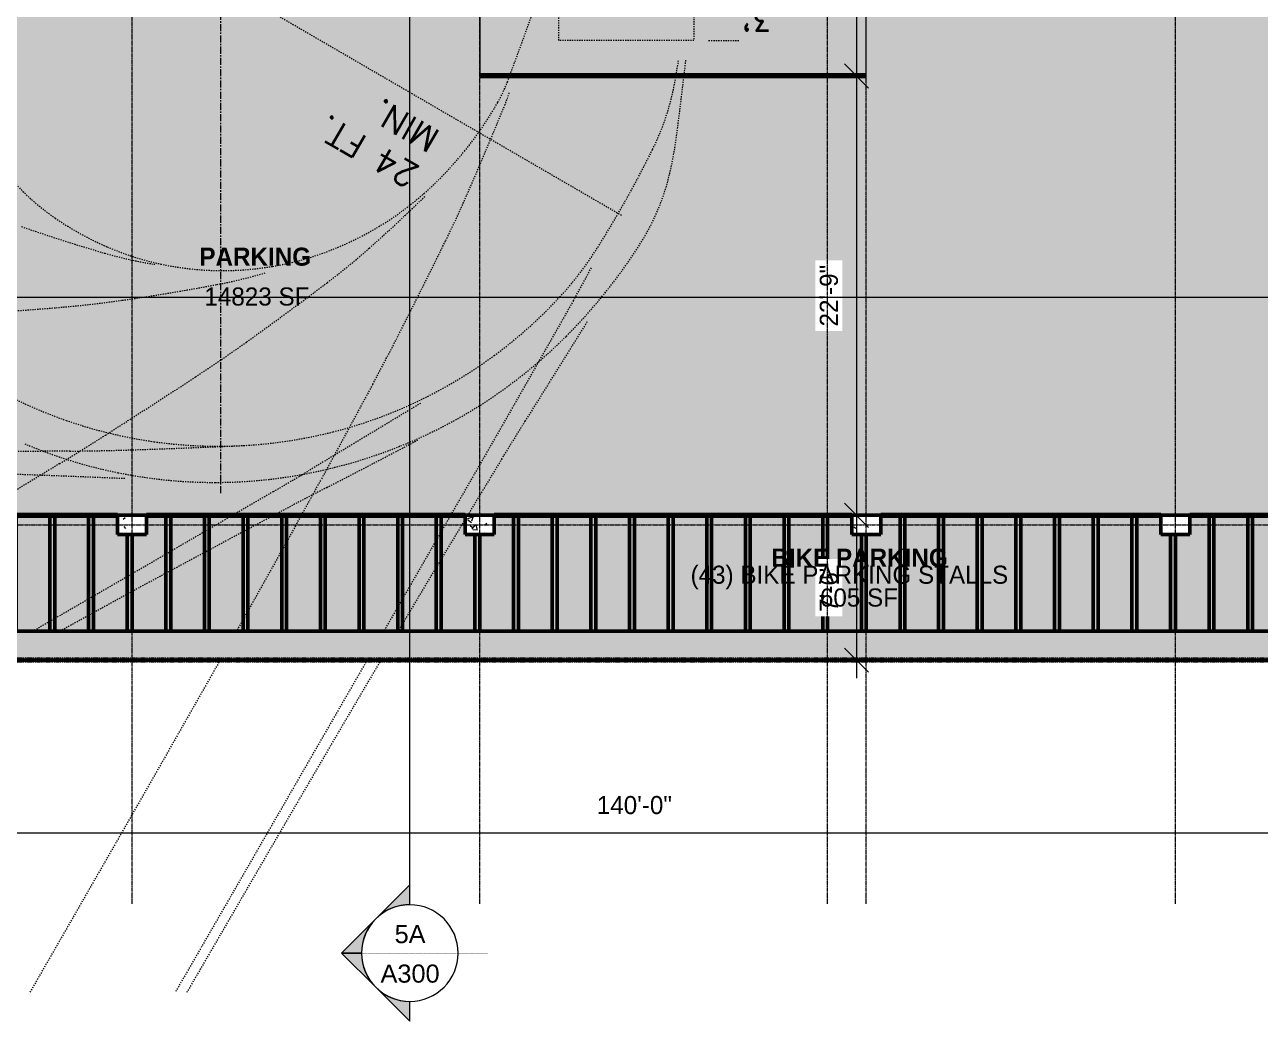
# Model space of a CAD drawing. Header units: inches. Extents: x 8518 to 10795, y 14276 to 16435.
# Drawn here: x 9238 to 10005, y 14383 to 15003 of the extents above; entities that cross this region are included whole.
import ezdxf

# ---------------------------------------------------------------- set-up
doc = ezdxf.new("R2010")
doc.units = ezdxf.units.IN
doc.header["$MEASUREMENT"] = 0
for name, pattern in [('Dash 1_16_', [0.125, 0.0625, -0.0625]), ('Double Dash 3_8_', [1, 0.375, -0.125, 0.125, -0.125, 0.125, -0.125]), ('Grid Line 1_2_', [0.875, 0.5, -0.125, 0.125, -0.125]), ('IMPORT-CENTER _2_', [0.583333, 0.364583, -0.072917, 0.072917, -0.072917])]:
    doc.linetypes.add(name, pattern=pattern)
for name, color, linetype, lineweight in [('A-ANNO-DIMS-1', 211, 'Continuous', 20), ('A-AREA-1', 7, 'Continuous', 140), ('A-AREA-IDEN', 2, 'Continuous', 9), ('A-AREA-PATT-1', 9, 'Continuous', 9), ('A-AREA-PATT-2', 10, 'Continuous', 9), ('A-FLOR', 192, 'Continuous', 13), ('A-GENM', 5, 'Continuous', 9), ('A-GENM-1', 5, 'Dash 1_16_', 9), ('A-GENM-IDEN', 13, 'Continuous', 9), ('A-WALL-1', 113, 'Continuous', 50), ('A-WALL-PATT-1', 111, 'Continuous', 9), ('C-PROP-LINE-1', 91, 'Double Dash 3_8_', 140), ('G-ANNO-SYMB', 111, 'Continuous', 9), ('G-IMPT', 8, 'Dash 1_16_', 9), ('G-IMPT-1', 8, 'IMPORT-CENTER _2_', 9), ('G-IMPT-3', 7, 'Continuous', 9), ('L-SITE', 91, 'Continuous', 50), ('S-COLS', 52, 'Continuous', 9), ('S-COLS-1', 52, 'Continuous', 50), ('S-GRID-1', 1, 'Grid Line 1_2_', 9)]:
    doc.layers.add(name, color=color, linetype=linetype, lineweight=lineweight)
doc.styles.add('Arial_2', font='arial.ttf', dxfattribs={"height": 11.25})
doc.styles.add('Arial_3', font='arial.ttf', dxfattribs={"width": 0.25, "height": 3.75})
doc.styles.add('Century Gothic', font='ufonts.com_century-gothic.ttf', dxfattribs={"height": 11.25})
doc.styles.add('Century Gothic_B', font='GOTHICB.TTF', dxfattribs={"height": 11.25})
doc.styles.add('ROMANS', font='romans__.ttf', dxfattribs={"height": 1.3})
doc.dimstyles.new('OD__1__Tol__', dxfattribs={"dimscale": 12, "dimtxt": 11.746893, "dimasz": 1.25, "dimexe": 0.9375, "dimexo": 0.625, "dimgap": 0.9375, "dimtad": 1, "dimdec": 0, "dimzin": 3, "dimdsep": 46, "dimlunit": 4, "dimtxsty": 'Century Gothic', "dimblk1": 'OBLIQUE', "dimblk2": 'OBLIQUE', "dimsah": 1, "dimcen": 0.09, "dimdle": 0.9375, "dimazin": 0, "dimtfac": 1, "dimtdec": 4, "dimtix": 1, "dimtmove": 0, "dimatfit": 3, "dimfxl": 1, "dimtvp": 1, "dimtfill": 1, "dimfrac": 2, "dimtolj": 1, "dimtzin": 0, "dimlwd": 20, "dimlwe": 20, "dimarcsym": 2})

# ---------------------------------------------------------------- blocks, each defined once
blk = doc.blocks.new('Parking_Stall_Multiple - BIKE PARKING-934121-FLOOR PLAN - BASEMENT')
at = {"layer": 'L-SITE'}
for p, q in [((0, 1035), (72, 1035)), ((0, 1032), (72, 1032)), ((72, 1032), (72, 1035)), ((0, 1011), (72, 1011)), ((0, 1011), (72, 1011)), ((0, 1008), (72, 1008)), ((0, 1008), (72, 1008)), ((72, 1008), (72, 1011)), ((72, 1008), (72, 1011)), ((0, 987), (72, 987)), ((0, 987), (72, 987)), ((0, 984), (72, 984)), ((0, 984), (72, 984)), ((72, 984), (72, 987)), ((72, 984), (72, 987)), ((0, 963), (60, 963)), ((0, 963), (60, 963)), ((0, 960), (60, 960)), ((0, 960), (60, 960)), ((0, 939), (72, 939)), ((0, 939), (72, 939)), ((72, 936), (72, 939)), ((72, 936), (72, 939)), ((0, 936), (72, 936)), ((0, 936), (72, 936)), ((0, 915), (72, 915)), ((0, 915), (72, 915)), ((72, 912), (72, 915)), ((72, 912), (72, 915)), ((0, 912), (72, 912)), ((0, 912), (72, 912)), ((0, 891), (72, 891)), ((0, 891), (72, 891)), ((72, 888), (72, 891)), ((72, 888), (72, 891)), ((0, 888), (72, 888)), ((0, 888), (72, 888)), ((0, 867), (72, 867)), ((0, 867), (72, 867)), ((0, 864), (72, 864)), ((0, 864), (72, 864)), ((72, 864), (72, 867)), ((72, 864), (72, 867)), ((0, 843), (72, 843)), ((0, 843), (72, 843)), ((0, 840), (72, 840)), ((0, 840), (72, 840)), ((72, 840), (72, 843)), ((72, 840), (72, 843)), ((0, 819), (72, 819)), ((0, 819), (72, 819)), ((0, 816), (72, 816)), ((0, 816), (72, 816)), ((72, 816), (72, 819)), ((72, 816), (72, 819)), ((0, 795), (72, 795)), ((0, 795), (72, 795)), ((0, 792), (72, 792)), ((0, 792), (72, 792)), ((72, 792), (72, 795)), ((72, 792), (72, 795)), ((0, 771), (72, 771)), ((0, 771), (72, 771)), ((0, 768), (72, 768)), ((0, 768), (72, 768)), ((72, 768), (72, 771)), ((72, 768), (72, 771)), ((0, 747), (60, 747)), ((0, 747), (60, 747)), ((0, 744), (60, 744)), ((0, 744), (60, 744)), ((0, 723), (72, 723)), ((0, 723), (72, 723)), ((72, 720), (72, 723)), ((72, 720), (72, 723)), ((0, 720), (72, 720)), ((0, 720), (72, 720)), ((0, 699), (72, 699)), ((0, 699), (72, 699)), ((72, 696), (72, 699)), ((72, 696), (72, 699)), ((0, 696), (72, 696)), ((0, 696), (72, 696)), ((0, 675), (72, 675)), ((0, 675), (72, 675)), ((0, 672), (72, 672)), ((0, 672), (72, 672)), ((72, 672), (72, 675)), ((72, 672), (72, 675)), ((0, 651), (72, 651)), ((0, 651), (72, 651)), ((0, 648), (72, 648)), ((0, 648), (72, 648)), ((72, 648), (72, 651)), ((72, 648), (72, 651)), ((0, 627), (72, 627)), ((0, 627), (72, 627)), ((0, 624), (72, 624)), ((0, 624), (72, 624)), ((72, 624), (72, 627)), ((72, 624), (72, 627)), ((0, 603), (72, 603)), ((0, 603), (72, 603)), ((0, 600), (72, 600)), ((0, 600), (72, 600)), ((72, 600), (72, 603)), ((72, 600), (72, 603)), ((0, 579), (72, 579)), ((0, 579), (72, 579)), ((0, 576), (72, 576)), ((0, 576), (72, 576)), ((72, 576), (72, 579)), ((72, 576), (72, 579)), ((0, 555), (72, 555)), ((0, 555), (72, 555)), ((72, 552), (72, 555)), ((72, 552), (72, 555)), ((0, 552), (72, 552)), ((0, 552), (72, 552)), ((0, 531), (72, 531)), ((0, 531), (72, 531)), ((72, 528), (72, 531)), ((72, 528), (72, 531)), ((0, 528), (72, 528)), ((0, 528), (72, 528)), ((0, 507), (60, 507)), ((0, 507), (60, 507)), ((0, 504), (60, 504)), ((0, 504), (60, 504)), ((0, 483), (72, 483)), ((0, 483), (72, 483)), ((0, 480), (72, 480)), ((0, 480), (72, 480)), ((72, 480), (72, 483)), ((72, 480), (72, 483)), ((0, 459), (72, 459)), ((0, 459), (72, 459)), ((0, 456), (72, 456)), ((0, 456), (72, 456)), ((72, 456), (72, 459)), ((72, 456), (72, 459)), ((0, 435), (72, 435)), ((0, 435), (72, 435)), ((0, 432), (72, 432)), ((0, 432), (72, 432)), ((72, 432), (72, 435)), ((72, 432), (72, 435)), ((0, 411), (72, 411)), ((0, 411), (72, 411)), ((0, 408), (72, 408)), ((0, 408), (72, 408)), ((72, 408), (72, 411)), ((72, 408), (72, 411)), ((0, 387), (72, 387)), ((0, 387), (72, 387)), ((0, 384), (72, 384)), ((0, 384), (72, 384)), ((72, 384), (72, 387)), ((72, 384), (72, 387)), ((0, 363), (72, 363)), ((0, 363), (72, 363)), ((72, 360), (72, 363)), ((72, 360), (72, 363)), ((0, 360), (72, 360)), ((0, 360), (72, 360)), ((0, 339), (72, 339)), ((0, 339), (72, 339)), ((72, 336), (72, 339)), ((72, 336), (72, 339)), ((0, 336), (72, 336)), ((0, 336), (72, 336)), ((0, 315), (60, 315)), ((0, 315), (60, 315)), ((0, 312), (60, 312)), ((0, 312), (60, 312)), ((0, 291), (72, 291)), ((0, 291), (72, 291)), ((0, 288), (72, 288)), ((0, 288), (72, 288)), ((72, 288), (72, 291)), ((72, 288), (72, 291)), ((0, 267), (72, 267)), ((0, 267), (72, 267)), ((0, 264), (72, 264)), ((0, 264), (72, 264)), ((72, 264), (72, 267)), ((72, 264), (72, 267)), ((0, 243), (72, 243)), ((0, 243), (72, 243)), ((0, 240), (72, 240)), ((0, 240), (72, 240)), ((72, 240), (72, 243)), ((72, 240), (72, 243)), ((0, 219), (72, 219)), ((0, 219), (72, 219)), ((0, 216), (72, 216)), ((0, 216), (72, 216)), ((72, 216), (72, 219)), ((72, 216), (72, 219)), ((0, 195), (72, 195)), ((0, 195), (72, 195)), ((0, 192), (72, 192)), ((0, 192), (72, 192)), ((72, 192), (72, 195)), ((72, 192), (72, 195)), ((0, 171), (72, 171)), ((0, 171), (72, 171)), ((72, 168), (72, 171)), ((72, 168), (72, 171)), ((0, 168), (72, 168)), ((0, 168), (72, 168)), ((0, 147), (72, 147)), ((0, 147), (72, 147)), ((72, 144), (72, 147)), ((72, 144), (72, 147)), ((0, 144), (72, 144)), ((0, 144), (72, 144)), ((0, 123), (72, 123)), ((0, 123), (72, 123)), ((72, 120), (72, 123)), ((72, 120), (72, 123)), ((0, 120), (72, 120)), ((0, 120), (72, 120)), ((0, 99), (72, 99)), ((0, 99), (72, 99)), ((0, 96), (72, 96)), ((0, 96), (72, 96)), ((72, 96), (72, 99)), ((72, 96), (72, 99)), ((0, 75), (72, 75)), ((0, 75), (72, 75)), ((0, 72), (72, 72)), ((0, 72), (72, 72)), ((72, 72), (72, 75)), ((72, 72), (72, 75)), ((0, 51), (72, 51)), ((0, 51), (72, 51)), ((0, 48), (72, 48)), ((0, 48), (72, 48)), ((72, 48), (72, 51)), ((72, 48), (72, 51)), ((0, 27), (72, 27)), ((0, 27), (72, 27)), ((0, 24), (72, 24)), ((0, 24), (72, 24)), ((72, 24), (72, 27)), ((72, 24), (72, 27)), ((0, 3), (60, 3)), ((0, 0), (60, 0))]:
    blk.add_line(p, q, dxfattribs=at)
blk = doc.blocks.new('Concrete-Rectangular-Column - 12 x 18-V10-FLOOR PLAN - BASEMENT')
at = {"layer": 'S-COLS'}
h = blk.add_hatch(dxfattribs=at)
h.set_pattern_fill('FP_11', color=256, style=0, pattern_type=2)
h.set_pattern_definition([(50, (-9952.615, -14691.856), (34.428697, -3.01202), [3.6, -39.6]), (355, (-9952.615, -14691.856), (-6.6596, 36.10481), [2.88, -31.68]), (100.451, (-9949.746, -14692.107), (27.768763, 33.093104), [3.06, -33.655]), (46.184, (-9952.615, -14682.256), (51.22752, -7.94535), [5.4, -59.4]), (96.636, (-9948.346, -14682.92), (44.86319, 46.75771), [4.589, -50.482]), (351.184, (-9952.615, -14682.256), (44.86417, 46.75745), [4.32, -47.52]), (21, (-9947.815, -14684.656), (28.65176, -19.325734), [3.6, -39.6]), (326, (-9947.815, -14684.656), (11.67934, 34.80662), [2.88, -31.68]), (71.451, (-9945.428, -14686.266), (40.33096, 15.48132), [3.06, -33.655]), (37.5, (-9952.615, -14691.856), (0.583112, 15.978979), [1.584, -29.712, 1.584, -30.576, -31.8]), (37.5, (-9952.615, -14691.856), (0.583112, 15.978979), [-63.456, 1.584, -30.216]), (7.5, (-9952.615, -14691.856), (12.626889, 18.932107), [1.584, -16.752, 1.584, -28.992, -12.12]), (7.5, (-9952.615, -14691.856), (12.626889, 18.932107), [-48.912, 1.584, -10.536]), (327.5, (-9963.319, -14691.856), (25.622992, -1.082799), [1.584, -10.416, 1.584, -35.856, -49.68]), (327.5, (-9963.319, -14691.856), (25.622992, -1.082799), [-49.44, 1.584, -48.096]), (317.5, (-9968.12, -14691.856), (27.99243, 4.80496), [1.584, -14.016, 1.584, -23.28, -35.28]), (317.5, (-9968.12, -14691.856), (27.99243, 4.80496), [-40.464, 1.584, -33.696])])
h.paths.add_polyline_path([(9, -6), (9, 6), (-9, 6), (-9, -6), (-2.31, -6)], flags=0)
at = {"layer": 'S-COLS-1'}
for p, q in [((9, 6), (-9, 6)), ((-9, 6), (-9, -6)), ((9, -6), (9, 6)), ((-9, -6), (9, -6))]:
    blk.add_line(p, q, dxfattribs=at)
blk = doc.blocks.new('Concrete-Rectangular-Column - 12 x 18-V11-FLOOR PLAN - BASEMENT')
at = {"layer": 'S-COLS'}
h = blk.add_hatch(dxfattribs=at)
h.set_pattern_fill('FP_12', color=256, style=0, pattern_type=2)
h.set_pattern_definition([(50, (-9520.615, -14691.856), (34.428697, -3.01202), [3.6, -39.6]), (355, (-9520.615, -14691.856), (-6.6596, 36.10481), [2.88, -31.68]), (100.451, (-9517.746, -14692.107), (27.768763, 33.093104), [3.06, -33.655]), (46.184, (-9520.615, -14682.256), (51.22752, -7.94535), [5.4, -59.4]), (96.636, (-9516.346, -14682.92), (44.86319, 46.75771), [4.589, -50.482]), (351.184, (-9520.615, -14682.256), (44.86417, 46.75745), [4.32, -47.52]), (21, (-9515.815, -14684.656), (28.65176, -19.325734), [3.6, -39.6]), (326, (-9515.815, -14684.656), (11.67934, 34.80662), [2.88, -31.68]), (71.451, (-9513.428, -14686.266), (40.33096, 15.48132), [3.06, -33.655]), (37.5, (-9520.615, -14691.856), (0.583112, 15.978979), [1.584, -29.712, 1.584, -30.576, -31.8]), (37.5, (-9520.615, -14691.856), (0.583112, 15.978979), [-63.456, 1.584, -30.216]), (7.5, (-9520.615, -14691.856), (12.626889, 18.932107), [1.584, -16.752, 1.584, -28.992, -12.12]), (7.5, (-9520.615, -14691.856), (12.626889, 18.932107), [-48.912, 1.584, -10.536]), (327.5, (-9531.319, -14691.856), (25.622992, -1.082799), [1.584, -10.416, 1.584, -35.856, -49.68]), (327.5, (-9531.319, -14691.856), (25.622992, -1.082799), [-49.44, 1.584, -48.096]), (317.5, (-9536.12, -14691.856), (27.99243, 4.80496), [1.584, -14.016, 1.584, -23.28, -35.28]), (317.5, (-9536.12, -14691.856), (27.99243, 4.80496), [-40.464, 1.584, -33.696])])
h.paths.add_polyline_path([(9, -6), (9, 6), (-9, 6), (-9, -6), (0, -6)], flags=0)
at = {"layer": 'S-COLS-1'}
for p, q in [((9, 6), (-9, 6)), ((-9, 6), (-9, -6)), ((9, -6), (9, 6)), ((-9, -6), (9, -6))]:
    blk.add_line(p, q, dxfattribs=at)
blk = doc.blocks.new('Concrete-Rectangular-Column - 12 x 18-V12-FLOOR PLAN - BASEMENT')
at = {"layer": 'S-COLS'}
h = blk.add_hatch(dxfattribs=at)
h.set_pattern_fill('FP_13', color=256, style=0, pattern_type=2)
h.set_pattern_definition([(50, (-9304.615, -14691.856), (34.428697, -3.01202), [3.6, -39.6]), (355, (-9304.615, -14691.856), (-6.6596, 36.10481), [2.88, -31.68]), (100.451, (-9301.746, -14692.107), (27.768763, 33.093104), [3.06, -33.655]), (46.184, (-9304.615, -14682.256), (51.22752, -7.94535), [5.4, -59.4]), (96.636, (-9300.346, -14682.92), (44.86319, 46.75771), [4.589, -50.482]), (351.184, (-9304.615, -14682.256), (44.86417, 46.75745), [4.32, -47.52]), (21, (-9299.815, -14684.656), (28.65176, -19.325734), [3.6, -39.6]), (326, (-9299.815, -14684.656), (11.67934, 34.80662), [2.88, -31.68]), (71.451, (-9297.428, -14686.266), (40.33096, 15.48132), [3.06, -33.655]), (37.5, (-9304.615, -14691.856), (0.583112, 15.978979), [1.584, -29.712, 1.584, -30.576, -31.8]), (37.5, (-9304.615, -14691.856), (0.583112, 15.978979), [-63.456, 1.584, -30.216]), (7.5, (-9304.615, -14691.856), (12.626889, 18.932107), [1.584, -16.752, 1.584, -28.992, -12.12]), (7.5, (-9304.615, -14691.856), (12.626889, 18.932107), [-48.912, 1.584, -10.536]), (327.5, (-9315.319, -14691.856), (25.622992, -1.082799), [1.584, -10.416, 1.584, -35.856, -49.68]), (327.5, (-9315.319, -14691.856), (25.622992, -1.082799), [-49.44, 1.584, -48.096]), (317.5, (-9320.12, -14691.856), (27.99243, 4.80496), [1.584, -14.016, 1.584, -23.28, -35.28]), (317.5, (-9320.12, -14691.856), (27.99243, 4.80496), [-40.464, 1.584, -33.696])])
h.paths.add_polyline_path([(9, -6), (9, 6), (-9, 6), (-9, -6), (-0.1, -6)], flags=0)
at = {"layer": 'S-COLS-1'}
for p, q in [((9, 6), (-9, 6)), ((-9, 6), (-9, -6)), ((9, -6), (9, 6)), ((-9, -6), (9, -6))]:
    blk.add_line(p, q, dxfattribs=at)
blk = doc.blocks.new('Concrete-Rectangular-Column - 12 x 18-V28-FLOOR PLAN - BASEMENT')
at = {"layer": 'S-COLS'}
h = blk.add_hatch(dxfattribs=at)
h.set_pattern_fill('FP_29', color=256, style=0, pattern_type=2)
h.set_pattern_definition([(50, (-9760.615, -14691.856), (34.428697, -3.01202), [3.6, -39.6]), (355, (-9760.615, -14691.856), (-6.6596, 36.10481), [2.88, -31.68]), (100.451, (-9757.746, -14692.107), (27.768763, 33.093104), [3.06, -33.655]), (46.184, (-9760.615, -14682.256), (51.22752, -7.94535), [5.4, -59.4]), (96.636, (-9756.346, -14682.92), (44.86319, 46.75771), [4.589, -50.482]), (351.184, (-9760.615, -14682.256), (44.86417, 46.75745), [4.32, -47.52]), (21, (-9755.815, -14684.656), (28.65176, -19.325734), [3.6, -39.6]), (326, (-9755.815, -14684.656), (11.67934, 34.80662), [2.88, -31.68]), (71.451, (-9753.428, -14686.266), (40.33096, 15.48132), [3.06, -33.655]), (37.5, (-9760.615, -14691.856), (0.583112, 15.978979), [1.584, -29.712, 1.584, -30.576, -31.8]), (37.5, (-9760.615, -14691.856), (0.583112, 15.978979), [-63.456, 1.584, -30.216]), (7.5, (-9760.615, -14691.856), (12.626889, 18.932107), [1.584, -16.752, 1.584, -28.992, -12.12]), (7.5, (-9760.615, -14691.856), (12.626889, 18.932107), [-48.912, 1.584, -10.536]), (327.5, (-9771.319, -14691.856), (25.622992, -1.082799), [1.584, -10.416, 1.584, -35.856, -49.68]), (327.5, (-9771.319, -14691.856), (25.622992, -1.082799), [-49.44, 1.584, -48.096]), (317.5, (-9776.12, -14691.856), (27.99243, 4.80496), [1.584, -14.016, 1.584, -23.28, -35.28]), (317.5, (-9776.12, -14691.856), (27.99243, 4.80496), [-40.464, 1.584, -33.696])])
h.paths.add_polyline_path([(9, -6), (9, 6), (-9, 6), (-9, -6), (0, -6)], flags=0)
at = {"layer": 'S-COLS-1'}
for p, q in [((9, 6), (-9, 6)), ((-9, 6), (-9, -6)), ((9, -6), (9, 6)), ((-9, -6), (9, -6))]:
    blk.add_line(p, q, dxfattribs=at)
blk = doc.blocks.new('Turning Radius - Car or Pickup Truck - P_DWG-953783-FLOOR PLAN - BASEMENT')
at = {"layer": 'G-IMPT'}
for p, q in [((-14.56, 24.651), (-12.786, 27.583)), ((8.331, 24.909), (13.222, 27.885)), ((-7.872, 20.8), (-5.194, 25.748)), ((-10.349, 21.786), (-4.547, 25.283)), ((-18.965, 17.571), (-15.754, 22.717)), ((-20.751, 12.059), (0, 0)), ((-25.262, 3), (-26.887, 3))]:
    blk.add_line(p, q, dxfattribs=at)
at = {"layer": 'G-IMPT', "flags": 128}
for points in [[(-8.299, 35.083), (-7.612, 36.241), (-6.012, 38.961), (-3.352, 43.51), (-1.81, 46.157), (1.065, 51.107), (1.753, 52.293)], [(-7.581, 35.083), (-6.318, 37.272), (-5.542, 38.616), (-2.122, 44.541), (-1.359, 45.862), (2.057, 51.78), (2.354, 52.293)], [(0.026, 35.083), (0.203, 35.396), (3.015, 40.336), (4.333, 42.641), (7.158, 47.567), (8.484, 49.874), (9.877, 52.293)], [(-18.26, 16.466), (-14.445, 23.164), (-13.976, 23.982), (-10.199, 30.543), (-9.743, 31.336), (-8.446, 33.583)], [(-12.667, 27.78), (-11.325, 29.998), (-10.253, 31.787), (-9.188, 33.583)], [(-3.882, 28.126), (-1.097, 33.097), (-0.822, 33.583)], [(-2.829, 27.545), (3.584, 30.989), (4.514, 31.493), (8.308, 33.583)], [(-2.732, 26.356), (3.939, 30.245), (4.701, 30.687), (9.706, 33.583)], [(4.959, 25.684), (8.523, 25.541), (16.399, 25.249), (16.866, 25.233)], [(7.798, 24.258), (15.644, 24.323), (16.521, 24.328), (23.381, 24.341), (25.047, 24.341), (31.914, 24.341), (33.476, 24.346), (40.331, 24.346), (41.86, 24.346), (47.083, 24.346)], [(-17.501, 3), (-17.501, -16), (-24.501, -16), (-24.501, 3), (-17.501, 3)]]:
    blk.add_lwpolyline(points, dxfattribs=at)
at = {"layer": 'G-IMPT'}
for centre, radius, start, end in [((-89.505, 189.142), 183.375, 297.26553, 298.2079), ((213.549, -93.381), 249.08, 150.80223, 151.42699), ((82.089, -119.115), 168.394, 120.24564, 120.96295), ((256.336, -481.903), 571.547, 117.26553, 117.79931), ((0.306, 0.768), 25.112, 90.05761, 101.42411), ((0.306, 0.765), 25.115, 78.51574, 90.05761), ((0.602, -0.695), 26.604, 101.42411, 112.46628), ((0.29, 0.688), 25.194, 66.99198, 78.51574), ((-138.793, 99.996), 145.296, 327.86769, 328.7637), ((81.744, -95.177), 140.749, 121.43897, 122.5751), ((0.083, 0.559), 25.248, 112.46628, 123.83978), ((0.161, -0.373), 24.38, 93.1884, 104.21068), ((18.88, -417.898), 442.322, 91.85598, 92.61331), ((0.122, 0.338), 23.668, 81.94233, 93.1884), ((0.06, -0.098), 24.108, 70.7997, 81.94233), ((8.965, -111.919), 136.183, 90.49109, 91.85598), ((-0.038, 0.415), 23.567, 104.21068, 115.42194), ((306.388, -446.78), 557.99, 122.5751, 123.1457), ((0.175, 0.234), 23.757, 59.53821, 70.7997), ((0.454, 0.006), 25.913, 123.83978, 135.06575), ((0.484, -0.684), 24.783, 115.42194, 126.22974), ((105.456, -40.148), 128.678, 151.72862, 153.06955), ((42.094, -42.06), 74.616, 123.1457, 125.59967), ((-0.247, 0.313), 23.548, 126.22974, 137.31835), ((113, -141.101), 196.422, 125.59967, 127.11208), ((2.009, -1.545), 28.11, 135.06575, 147.52012), ((351.457, -165.116), 404.601, 153.06955, 153.82575), ((12.909, -37.85), 54.859, 94.58994, 98.19414), ((37.356, -342.368), 360.357, 93.71922, 94.58994), ((-4.58, 4.309), 17.654, 137.31835, 147.83128), ((30.897, -11.52), 56.566, 150.34588, 152.34815), ((21.363, -96.559), 114.174, 98.19414, 100.69226), ((16.637, -13.742), 36.716, 127.11208, 131.50194), ((4.934, -9.548), 25.625, 100.69226, 106.4053), ((-0.076, -0.771), 15.683, 88.85328, 99.61067), ((-0.06, 0.036), 14.875, 77.73637, 88.85328), ((-0.177, -0.175), 15.078, 99.61067, 110.58245), ((-0.093, -0.115), 15.03, 66.67693, 77.73637), ((0.246, -5.704), 20.536, 73.7469, 81.13966), ((-11.681, 7.169), 11.882, 147.52012, 166.72825), ((28.643, -16.587), 56.901, 147.83128, 153.68133), ((41.869, -42.26), 74.794, 131.50194, 134.57727), ((0.42, -1.765), 16.776, 110.58245, 120.88455), ((-0.44, -0.921), 15.907, 55.54039, 66.67693), ((-18.046, -68.449), 85.893, 70.7283, 73.7469), ((39.878, -11.974), 57.421, 153.82575, 156.44414), ((-0.216, -0.702), 15.537, 120.88455, 131.59068), ((1.816, 2.368), 11.919, 42.66792, 55.54039), ((179.731, -72.945), 209.986, 156.44414, 157.81327), ((1.659, -2.814), 18.362, 131.59068, 141.05106), ((-4.373, 5.446), 19.39, 166.72825, 172.64805), ((-10.614, 2.831), 13.105, 153.68133, 169.04238), ((1.957, -3.055), 18.746, 141.05106, 150.41397), ((269.029, -29.83), 295.059, 172.64805, 173.41189), ((-7.005, 3.21), 8.318, 157.81327, 162.66992), ((-7.67, 2.411), 7.675, 150.41397, 159.19669), ((4.666, -0.127), 28.668, 169.04238, 171.67656), ((130.086, -49.927), 155.039, 159.19669, 161.14895)]:
    blk.add_arc(centre, radius, start, end, dxfattribs=at)
at = {"layer": 'G-IMPT-1'}
blk.add_line((0, -1.933), (0, 26.47), dxfattribs=at)
at = {"layer": 'G-IMPT-3', "insert": (-9.714, 10.707), "char_height": 1.3, "width": 7.95503, "attachment_point": 1, "rotation": 330, "line_spacing_factor": 0.983083, "style": 'ROMANS'}
blk.add_mtext('24 FT.\\PMIN.', dxfattribs=at)
at = {"layer": 'G-IMPT-3', "insert": (-26.958, 2.491), "char_height": 1.3, "width": 2.28192, "attachment_point": 3, "line_spacing_factor": 0.983083, "style": 'ROMANS'}
blk.add_mtext("3'", dxfattribs=at)
blk = doc.blocks.new('Turning Radius - Car or Pickup Truck - Turning Radius - Car or Pickup Truck-630787-FLOOR PLAN - BASEMENT')
at = {"xscale": 12.00000389604279, "yscale": 12.00000389604279, "zscale": 12.00000389604279}
blk.add_blockref('Turning Radius - Car or Pickup Truck - P_DWG-953783-FLOOR PLAN - BASEMENT', (0, 0), dxfattribs=at)
blk = doc.blocks.new('Family - ___-627289-FLOOR PLAN - BASEMENT')
at = {"layer": 'C-PROP-LINE-1'}
blk.add_line((10480.62, 14607.86), (8776.62, 14607.86), dxfattribs=at)
blk = doc.blocks.new('Family - ___-627377-FLOOR PLAN - BASEMENT')
at = {"layer": 'C-PROP-LINE-1'}
blk.add_line((10480.62, 14607.86), (8776.62, 14607.86), dxfattribs=at)
blk = doc.blocks.new('Family - ___-940451-FLOOR PLAN - BASEMENT')
at = {"layer": 'C-PROP-LINE-1'}
blk.add_line((10408.62, 14607.86), (8848.62, 14607.86), dxfattribs=at)
blk = doc.blocks.new('_Oblique')
at = {"color": 0, "linetype": 'ByBlock', "lineweight": -2}
blk.add_line((-0.5, -0.5), (0.5, 0.5), dxfattribs=at)
blk = doc.blocks.new('DIMBLOCK1-FLOOR PLAN - BASEMENT')
at = {"layer": 'A-ANNO-DIMS-1', "color": 0, "lineweight": 20, "transparency": 16777216}
for p, q in [((8776.62, 14600.36), (8776.62, 14489.34)), ((10456.62, 14600.36), (10456.62, 14489.34)), ((8765.37, 14500.59), (10467.87, 14500.59))]:
    blk.add_line(p, q, dxfattribs=at)
at = {"layer": 'Defpoints', "color": 0, "transparency": 16777216}
for p in [(8776.62, 14607.86), (10456.62, 14607.86), (10456.62, 14500.59)]:
    blk.add_point(p, dxfattribs=at)
at = {"layer": 'A-ANNO-DIMS-1', "color": 0, "lineweight": 20, "transparency": 16777216, "xscale": 15, "yscale": 15, "zscale": 15, "rotation": 180}
blk.add_blockref('_Oblique', (8776.62, 14500.59), dxfattribs=at)
at = {"layer": 'A-ANNO-DIMS-1', "color": 0, "lineweight": 20, "transparency": 16777216, "xscale": 15, "yscale": 15, "zscale": 15}
blk.add_blockref('_Oblique', (10456.62, 14500.59), dxfattribs=at)
at = {"layer": 'A-ANNO-DIMS-1', "color": 0, "transparency": 16777216, "insert": (9616.62, 14517.75), "char_height": 11.25, "attachment_point": 5, "style": 'Century Gothic', "bg_fill": 3, "box_fill_scale": 1.25, "bg_fill_color": 256, "bg_fill_true_color": 13158600, "bg_fill_transparency": 0}
blk.add_mtext('\\A1;140\'-0"', dxfattribs=at)
blk = doc.blocks.new('DIMBLOCK12-FLOOR PLAN - BASEMENT')
at = {"layer": 'A-ANNO-DIMS-1', "color": 0, "lineweight": 20, "transparency": 16777216}
for p, q in [((9754.63, 15675.11), (9754.63, 14959.61)), ((9757.74, 15663.86), (9743.38, 15663.86)), ((9757.74, 14970.86), (9743.38, 14970.86))]:
    blk.add_line(p, q, dxfattribs=at)
at = {"layer": 'Defpoints', "color": 0, "transparency": 16777216}
for p in [(9765.24, 15663.86), (9754.63, 14970.86), (9765.24, 14970.86)]:
    blk.add_point(p, dxfattribs=at)
at = {"layer": 'A-ANNO-DIMS-1', "color": 0, "lineweight": 20, "transparency": 16777216, "xscale": 15, "yscale": 15, "zscale": 15}
for p, rotation in [((9754.63, 15663.86), 90), ((9754.63, 14970.86), 270)]:
    blk.add_blockref('_Oblique', p, dxfattribs=dict(at, rotation=rotation))
at = {"layer": 'A-ANNO-DIMS-1', "color": 0, "transparency": 16777216, "insert": (9737.48, 15317.36), "char_height": 11.25, "attachment_point": 5, "rotation": 90, "style": 'Century Gothic', "bg_fill": 3, "box_fill_scale": 1.25, "bg_fill_color": 256, "bg_fill_true_color": 13158600, "bg_fill_transparency": 0}
blk.add_mtext('\\A1;57\'-9"', dxfattribs=at)
blk = doc.blocks.new('DIMBLOCK13-FLOOR PLAN - BASEMENT')
at = {"layer": 'A-ANNO-DIMS-1', "color": 0, "lineweight": 20, "transparency": 16777216}
for p, q in [((9754.63, 14982.11), (9754.63, 14686.61)), ((9757.74, 14970.86), (9743.38, 14970.86)), ((9757.74, 14697.86), (9743.38, 14697.86))]:
    blk.add_line(p, q, dxfattribs=at)
at = {"layer": 'Defpoints', "color": 0, "transparency": 16777216}
for p in [(9765.24, 14970.86), (9754.63, 14697.86), (9765.24, 14697.86)]:
    blk.add_point(p, dxfattribs=at)
at = {"layer": 'A-ANNO-DIMS-1', "color": 0, "lineweight": 20, "transparency": 16777216, "xscale": 15, "yscale": 15, "zscale": 15}
for p, rotation in [((9754.63, 14970.86), 90), ((9754.63, 14697.86), 270)]:
    blk.add_blockref('_Oblique', p, dxfattribs=dict(at, rotation=rotation))
at = {"layer": 'A-ANNO-DIMS-1', "color": 0, "transparency": 16777216, "insert": (9737.48, 14834.36), "char_height": 11.25, "attachment_point": 5, "rotation": 90, "style": 'Century Gothic', "bg_fill": 3, "box_fill_scale": 1.25, "bg_fill_color": 256, "bg_fill_true_color": 13158600, "bg_fill_transparency": 0}
blk.add_mtext('\\A1;22\'-9"', dxfattribs=at)
blk = doc.blocks.new('DIMBLOCK14-FLOOR PLAN - BASEMENT')
at = {"layer": 'A-ANNO-DIMS-1', "color": 0, "lineweight": 20, "transparency": 16777216}
for p, q in [((9754.63, 14709.11), (9754.63, 14596.61)), ((9757.74, 14697.86), (9743.38, 14697.86)), ((9757.74, 14607.86), (9743.38, 14607.86))]:
    blk.add_line(p, q, dxfattribs=at)
at = {"layer": 'Defpoints', "color": 0, "transparency": 16777216}
for p in [(9765.24, 14697.86), (9754.63, 14607.86), (9765.24, 14607.86)]:
    blk.add_point(p, dxfattribs=at)
at = {"layer": 'A-ANNO-DIMS-1', "color": 0, "lineweight": 20, "transparency": 16777216, "xscale": 15, "yscale": 15, "zscale": 15}
for p, rotation in [((9754.63, 14697.86), 90), ((9754.63, 14607.86), 270)]:
    blk.add_blockref('_Oblique', p, dxfattribs=dict(at, rotation=rotation))
at = {"layer": 'A-ANNO-DIMS-1', "color": 0, "transparency": 16777216, "insert": (9737.48, 14652.86), "char_height": 11.25, "attachment_point": 5, "rotation": 90, "style": 'Century Gothic', "bg_fill": 3, "box_fill_scale": 1.25, "bg_fill_color": 256, "bg_fill_true_color": 13158600, "bg_fill_transparency": 0}
blk.add_mtext('\\A1;7\'-6"', dxfattribs=at)
blk = doc.blocks.new('Section - Section Head - Filled-22785-FLOOR PLAN - BASEMENT')
at = {"layer": 'G-ANNO-SYMB'}
h = blk.add_hatch(color=256, dxfattribs=at)
edge = h.paths.add_edge_path(flags=0)
edge.add_line((-0.4268, 0.1768), (-0.25, 0.3536))
edge.add_line((-0.25, 0.3536), (-0.25, 0.25))
edge.add_arc((-0.25, 0), 0.25, 90, 135)
h = blk.add_hatch(color=256, dxfattribs=at)
edge = h.paths.add_edge_path(flags=0)
edge.add_arc((-0.25, 0), 0.25, 45, 90)
edge.add_line((-0.25, 0.25), (-0.25, 0.3536))
edge.add_line((-0.25, 0.3536), (-0.0732, 0.1768))
h = blk.add_hatch(color=256, dxfattribs=at)
edge = h.paths.add_edge_path(flags=0)
edge.add_arc((-0.25, 0), 0.2503, 137.9216, 180)
edge.add_line((-0.5003, 0), (-0.6036, 0))
edge.add_line((-0.6036, 0), (-0.4358, 0.1678))
h = blk.add_hatch(color=256, dxfattribs=at)
edge = h.paths.add_edge_path(flags=0)
edge.add_line((-0.0642, 0.1678), (0.1036, 0))
edge.add_line((0.1036, 0), (0.0003, 0))
edge.add_arc((-0.25, 0), 0.2503, 0, 42.0784)
for p, q in [((-0.25, 0.3536), (-0.4268, 0.1768)), ((-0.25, 0.25), (-0.25, 0.3536)), ((-0.0732, 0.1768), (-0.25, 0.3536)), ((-0.25, 0.3536), (-0.25, 0.25)), ((-0.4358, 0.1678), (-0.6036, 0)), ((0.1036, 0), (-0.0642, 0.1678)), ((-0.6036, 0), (-0.5003, 0)), ((0.0003, 0), (0.1036, 0))]:
    blk.add_line(p, q, dxfattribs=at)
for centre, radius, start, end in [((-0.2503, 0), 0.25, 360, 180), ((-0.25, 0), 0.25, 90, 135), ((-0.25, 0), 0.25, 45, 90), ((-0.25, 0), 0.2503, 137.9216, 180), ((-0.25, 0), 0.2503, 0, 42.0784), ((-0.2503, 0), 0.25, 180, 360)]:
    blk.add_arc(centre, radius, start, end, dxfattribs=at)

msp = doc.modelspace()

# ---------------------------------------------------------------- hatches: boundary and pattern name
at = {"layer": 'A-AREA-PATT-1'}
h = msp.add_hatch(color=256, dxfattribs=at)
h.paths.add_polyline_path([(10390.62, 14697.86), (10456.62, 14697.86), (10456.62, 16167.86), (8800.62, 16167.86), (8786.48, 14697.86), (10273.62, 14697.86)], flags=0)
h.paths.add_polyline_path([(9751.62, 14970.86), (9520.62, 14970.86), (9520.62, 15009.86), (9511.62, 15009.86), (9511.62, 15021.86), (9520.62, 15021.86), (9520.62, 15234.86), (9304.62, 15234.86), (9304.62, 15297.86), (9295.62, 15297.86), (9295.62, 15309.86), (9304.62, 15309.86), (9304.62, 15621.86), (9295.62, 15621.86), (9295.62, 15633.86), (9313.62, 15633.86), (9313.62, 15627.86), (9511.62, 15627.86), (9511.62, 15633.86), (9520.62, 15633.86), (9520.62, 15663.86), (9760.62, 15663.86), (9760.62, 15633.86), (9769.62, 15633.86), (9769.62, 15621.86), (9760.62, 15621.86), (9760.62, 15519.86), (9952.62, 15519.86), (9952.62, 15309.86), (9961.62, 15309.86), (9961.62, 15297.86), (9952.62, 15297.86), (9952.62, 15233.36), (9760.62, 15233.36), (9760.62, 15021.86), (9769.62, 15021.86), (9769.62, 15009.86), (9760.62, 15009.86), (9760.62, 14970.86)], flags=0)
h.paths.add_polyline_path([(10267.62, 15009.86), (10255.62, 15009.86), (10255.62, 15021.86), (10273.62, 15021.86), (10273.62, 15009.86)], flags=0)
h.paths.add_polyline_path([(9295.62, 15009.86), (9295.62, 15021.86), (9313.62, 15021.86), (9313.62, 15009.86)], flags=0)
h.paths.add_polyline_path([(9961.62, 15009.86), (9943.62, 15009.86), (9943.62, 15021.86), (9961.62, 15021.86)], flags=0)
h.paths.add_polyline_path([(9001.62, 15009.86), (8983.62, 15009.86), (8983.62, 15021.86), (9001.62, 15021.86)], flags=0)
h.paths.add_polyline_path([(10273.62, 15297.86), (10267.62, 15297.86), (10267.62, 15309.86), (10285.62, 15309.86), (10285.62, 15297.86)], flags=0)
h.paths.add_polyline_path([(8989.62, 15297.86), (8971.62, 15297.86), (8971.62, 15309.86), (8989.62, 15309.86)], flags=0)
h.paths.add_polyline_path([(10267.62, 15621.86), (10267.62, 15633.86), (10285.62, 15633.86), (10285.62, 15621.86)], flags=0)
h.paths.add_polyline_path([(9943.62, 15621.86), (9943.62, 15633.86), (9961.62, 15633.86), (9961.62, 15621.86), (9952.62, 15621.86)], flags=0)
h.paths.add_polyline_path([(8989.62, 15621.86), (8971.62, 15621.86), (8971.62, 15633.86), (8989.62, 15633.86)], flags=0)
h.paths.add_polyline_path([(9529.62, 15945.86), (9511.62, 15945.86), (9511.62, 15957.86), (9529.62, 15957.86)], flags=0)
h.paths.add_polyline_path([(9961.62, 15945.86), (9943.62, 15945.86), (9943.62, 15957.86), (9961.62, 15957.86)], flags=0)
h.paths.add_polyline_path([(9313.62, 15945.86), (9295.62, 15945.86), (9295.62, 15957.86), (9313.62, 15957.86)], flags=0)
h.paths.add_polyline_path([(10267.62, 15945.86), (10267.62, 15957.86), (10285.62, 15957.86), (10285.62, 15945.86)], flags=0)
h.paths.add_polyline_path([(9727.62, 15945.86), (9727.62, 15957.86), (9745.62, 15957.86), (9745.62, 15945.86)], flags=0)
h.paths.add_polyline_path([(8989.62, 15945.86), (8971.62, 15945.86), (8971.62, 15957.86), (8989.62, 15957.86)], flags=0)
msp.add_hatch(color=256, dxfattribs=at).paths.add_polyline_path([(9529.62, 14970.86), (9760.62, 14970.86), (9760.62, 15009.86), (9751.62, 15009.86), (9751.62, 15021.86), (9760.62, 15021.86), (9760.62, 15297.86), (9751.62, 15297.86), (9751.62, 15309.86), (9760.62, 15309.86), (9760.62, 15621.86), (9751.62, 15621.86), (9751.62, 15633.86), (9760.62, 15633.86), (9760.62, 15663.86), (9520.62, 15663.86), (9520.62, 15633.86), (9529.62, 15633.86), (9529.62, 15621.86), (9520.62, 15621.86), (9520.62, 15309.86), (9529.62, 15309.86), (9529.62, 15297.86), (9520.62, 15297.86), (9520.62, 15021.86), (9529.62, 15021.86), (9529.62, 15009.86), (9520.62, 15009.86), (9520.62, 14970.86)], flags=0)
at = {"layer": 'A-AREA-PATT-2'}
msp.add_hatch(color=256, dxfattribs=at).paths.add_polyline_path([(10456.62, 14616.86), (10456.62, 14697.86), (10273.62, 14697.86), (10273.62, 14685.86), (10255.62, 14685.86), (10255.62, 14697.86), (9961.62, 14697.86), (9961.62, 14685.86), (9943.62, 14685.86), (9943.62, 14697.86), (9769.62, 14697.86), (9769.62, 14685.86), (9751.62, 14685.86), (9751.62, 14697.86), (9529.62, 14697.86), (9529.62, 14685.86), (9511.62, 14685.86), (9511.62, 14697.86), (9313.62, 14697.86), (9313.62, 14685.86), (9295.62, 14685.86), (9295.62, 14697.86), (9232.62, 14697.86), (9232.62, 14616.86), (10273.62, 14616.86)], flags=0)
at = {"layer": 'A-WALL-PATT-1'}
h = msp.add_hatch(dxfattribs=at)
h.set_pattern_fill('FP_31', color=256, style=0, pattern_type=2)
h.set_pattern_definition([(50, (0, 0), (34.428697, -3.01202), [3.6, -39.6]), (355, (0, 0), (-6.6596, 36.10481), [2.88, -31.68]), (100.451, (2.87, -0.25), (27.768763, 33.093104), [3.06, -33.655]), (46.184, (0, 9.6), (51.22752, -7.94535), [5.4, -59.4]), (96.636, (4.27, 8.94), (44.86319, 46.75771), [4.589, -50.482]), (351.184, (0, 9.6), (44.86417, 46.75745), [4.32, -47.52]), (21, (4.8, 7.2), (28.65176, -19.325734), [3.6, -39.6]), (326, (4.8, 7.2), (11.67934, 34.80662), [2.88, -31.68]), (71.451, (7.188, 5.59), (40.33096, 15.48132), [3.06, -33.655]), (37.5, (0, 0), (0.583112, 15.978979), [1.584, -29.712, 1.584, -30.576, -31.8]), (37.5, (0, 0), (0.583112, 15.978979), [-63.456, 1.584, -30.216]), (7.5, (0, 0), (12.626889, 18.932107), [1.584, -16.752, 1.584, -28.992, -12.12]), (7.5, (0, 0), (12.626889, 18.932107), [-48.912, 1.584, -10.536]), (327.5, (-10.704, 0), (25.622992, -1.082799), [1.584, -10.416, 1.584, -35.856, -49.68]), (327.5, (-10.704, 0), (25.622992, -1.082799), [-49.44, 1.584, -48.096]), (317.5, (-15.504, 0), (27.99243, 4.80496), [1.584, -14.016, 1.584, -23.28, -35.28]), (317.5, (-15.504, 0), (27.99243, 4.80496), [-40.464, 1.584, -33.696])])
h.paths.add_polyline_path([(10165.89, 14607.86), (10480.62, 14607.86), (10480.62, 14625.86), (10456.62, 14625.86), (10456.62, 14616.86), (8785.62, 14616.86), (8785.62, 14625.86), (8776.62, 14625.86), (8776.62, 14607.86), (9751.62, 14607.86)], flags=0)

# ---------------------------------------------------------------- linework, layer by layer
at = {"layer": 'A-AREA-1'}
for p, q in [((9760.62, 14970.86), (9520.62, 14970.86)), ((9001.62, 14697.86), (9295.62, 14697.86)), ((9313.62, 14697.86), (9511.62, 14697.86)), ((9529.62, 14697.86), (9751.62, 14697.86)), ((9769.62, 14697.86), (9943.62, 14697.86)), ((9961.62, 14697.86), (10255.62, 14697.86))]:
    msp.add_line(p, q, dxfattribs=at)
at = {"layer": 'A-FLOR'}
for p, q in [((9520.62, 15009.86), (9520.62, 14970.86)), ((9760.62, 14970.86), (9760.62, 15009.86)), ((9520.62, 14970.86), (9760.62, 14970.86))]:
    msp.add_line(p, q, dxfattribs=at)
at = {"layer": 'A-WALL-1'}
for p, q in [((10462.62, 14625.86), (8794.62, 14625.86)), ((8776.62, 14607.86), (10480.62, 14607.86))]:
    msp.add_line(p, q, dxfattribs=at)

# ---------------------------------------------------------------- block references
at = {"layer": 'A-GENM', "rotation": 90}
msp.add_blockref('Parking_Stall_Multiple - BIKE PARKING-934121-FLOOR PLAN - BASEMENT', (10264.62, 14625.86), dxfattribs=at)
at = {"layer": 'A-GENM-1', "rotation": 180}
msp.add_blockref('Turning Radius - Car or Pickup Truck - Turning Radius - Car or Pickup Truck-630787-FLOOR PLAN - BASEMENT', (9359.62, 15028.86), dxfattribs=at)
at = {"layer": 'C-PROP-LINE-1'}
for name in ['Family - ___-627289-FLOOR PLAN - BASEMENT', 'Family - ___-627377-FLOOR PLAN - BASEMENT', 'Family - ___-940451-FLOOR PLAN - BASEMENT']:
    msp.add_blockref(name, (0, 0), dxfattribs=at)
at = {"layer": 'G-ANNO-SYMB', "xscale": 120, "yscale": 120, "zscale": 120, "rotation": 90}
msp.add_blockref('Section - Section Head - Filled-22785-FLOOR PLAN - BASEMENT', (9477.17, 14455.9), dxfattribs=at)
at = {"layer": 'S-COLS'}
for name, p in [('Concrete-Rectangular-Column - 12 x 18-V12-FLOOR PLAN - BASEMENT', (9304.62, 14691.86)), ('Concrete-Rectangular-Column - 12 x 18-V11-FLOOR PLAN - BASEMENT', (9520.62, 14691.86)), ('Concrete-Rectangular-Column - 12 x 18-V28-FLOOR PLAN - BASEMENT', (9760.62, 14691.86)), ('Concrete-Rectangular-Column - 12 x 18-V10-FLOOR PLAN - BASEMENT', (9952.62, 14691.86))]:
    msp.add_blockref(name, p, dxfattribs=at)

# ---------------------------------------------------------------- texts
at = {"layer": 'A-AREA-IDEN', "char_height": 11.25, "attachment_point": 1}
for s, insert, width, style in [('PARKING', (9346.45, 14864.21), 84.84, 'Century Gothic_B'), ('14823 SF', (9349.57, 14839.44), 77.265, 'Century Gothic')]:
    msp.add_mtext(s, dxfattribs=dict(at, insert=insert, width=width, style=style))
at = {"layer": 'G-ANNO-SYMB', "attachment_point": 1}
for s, insert, char_height, width, style in [('5A', (9467.7, 14443.28), 11.25, 23.4825, 'Arial_2'), ('______________________________________________________________________________________', (9447.23, 14430.46), 3.75, 73.2881, 'Arial_3'), ('A300', (9458.96, 14418.74), 11.25, 44.6925, 'Arial_2')]:
    msp.add_mtext(s, dxfattribs=dict(at, insert=insert, char_height=char_height, width=width, style=style))

# ---------------------------------------------------------------- next in the draw order: dimensions: what is measured, and where the dimension line sits
at = {"layer": 'A-ANNO-DIMS-1'}
dim = msp.add_linear_dim(base=(9754.63, 14970.86), p1=(9765.24, 15663.86), p2=(9765.24, 14970.86), angle=90, dimstyle='OD__1__Tol__', override={"dimpost": '<>', "dimfxl": 693}, dxfattribs=at)
dim.commit()
dim.dimension.update_dxf_attribs({"geometry": 'DIMBLOCK12-FLOOR PLAN - BASEMENT', "text_midpoint": (9737.48, 15317.36)})
dim = msp.add_linear_dim(base=(10456.62, 14500.59), p1=(8776.62, 14607.86), p2=(10456.62, 14607.86), dimstyle='OD__1__Tol__', override={"dimpost": '<>', "dimfxl": 1680}, dxfattribs=at)
dim.commit()
dim.dimension.update_dxf_attribs({"geometry": 'DIMBLOCK1-FLOOR PLAN - BASEMENT', "text_midpoint": (9616.62, 14517.75)})

# ---------------------------------------------------------------- next in the draw order: linework, layer by layer
at = {"layer": 'G-ANNO-SYMB'}
msp.add_line((9477.17, 14455.9), (9477.17, 16214.46), dxfattribs=at)
at = {"layer": 'S-GRID-1'}
for p, q in [((9304.62, 14456.46), (9304.62, 16373.2)), ((9520.62, 14456.46), (9520.62, 16373.2)), ((9952.62, 14456.46), (9952.62, 16373.2))]:
    msp.add_line(p, q, dxfattribs=at)

# ---------------------------------------------------------------- next in the draw order: dimensions: what is measured, and where the dimension line sits
at = {"layer": 'A-ANNO-DIMS-1'}
dim = msp.add_linear_dim(base=(9754.63, 14697.86), p1=(9765.24, 14970.86), p2=(9765.24, 14697.86), angle=90, dimstyle='OD__1__Tol__', override={"dimpost": '<>', "dimfxl": 273}, dxfattribs=at)
dim.commit()
dim.dimension.update_dxf_attribs({"geometry": 'DIMBLOCK13-FLOOR PLAN - BASEMENT', "text_midpoint": (9737.48, 14834.36)})

# ---------------------------------------------------------------- next in the draw order: linework, layer by layer
at = {"layer": 'G-ANNO-SYMB'}
msp.add_line((8630.54, 14833.49), (10718.08, 14833.49), dxfattribs=at)

# ---------------------------------------------------------------- next in the draw order: dimensions: what is measured, and where the dimension line sits
at = {"layer": 'A-ANNO-DIMS-1'}
dim = msp.add_linear_dim(base=(9754.63, 14607.86), p1=(9765.24, 14697.86), p2=(9765.24, 14607.86), angle=90, dimstyle='OD__1__Tol__', override={"dimpost": '<>', "dimfxl": 90}, dxfattribs=at)
dim.commit()
dim.dimension.update_dxf_attribs({"geometry": 'DIMBLOCK14-FLOOR PLAN - BASEMENT', "text_midpoint": (9737.48, 14652.86)})

# ---------------------------------------------------------------- next in the draw order: linework, layer by layer
at = {"layer": 'S-GRID-1'}
for p, q in [((9736.62, 14456.46), (9736.62, 16373.2)), ((9760.62, 14456.46), (9760.62, 16373.2)), ((8640.42, 14691.86), (10710.73, 14691.86))]:
    msp.add_line(p, q, dxfattribs=at)

# ---------------------------------------------------------------- next in the draw order: texts
at = {"layer": 'A-AREA-IDEN', "char_height": 11.25, "attachment_point": 1}
for s, insert, width, style in [('BIKE PARKING', (9701.72, 14677.17), 129.1537, 'Century Gothic_B'), ('605 SF', (9731.86, 14652.39), 56.055, 'Century Gothic')]:
    msp.add_mtext(s, dxfattribs=dict(at, insert=insert, width=width, style=style))
at = {"layer": 'A-GENM-IDEN', "insert": (9651.52, 14666.58), "char_height": 11.25, "width": 232.9312, "attachment_point": 1, "style": 'Century Gothic'}
msp.add_mtext('(43) BIKE PARKING STALLS', dxfattribs=at)

doc.saveas('drawing.dxf')
